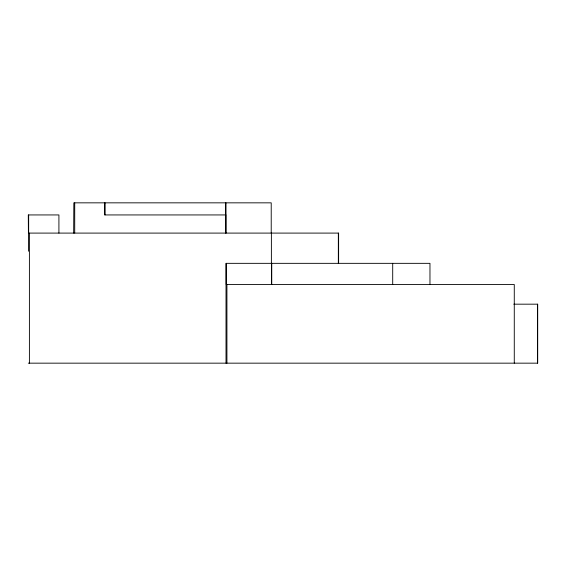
<?xml version="1.0" encoding="UTF-8"?>
<svg xmlns="http://www.w3.org/2000/svg" width="566" height="566" viewBox="0 0 566 566"><rect width="100%" height="100%" fill="white"/><g stroke="black" fill="none" stroke-linecap="round" stroke-linejoin="round"><path stroke-width="0.85" d="M28.533 251.24L28.3 214.939L58.914 214.939L58.914 233.093M513.801 304.175L537.7 304.175L537.7 363.16L28.3 363.16M537.481 304.175L537.481 363.16M514.275 363.16L514.275 284.514L226.23 284.514L226.23 263.339M429.969 284.514L429.969 263.339L226.011 263.339L226.011 363.16M392.705 263.339L392.705 284.514M338.617 263.339L338.617 233.093L28.661 233.093L28.661 214.939M338.341 233.093L338.341 263.339M271.715 263.339L271.715 284.514M271.602 263.339L271.602 284.514M271.383 233.093L271.383 263.339M271.22 233.093L271.22 202.84L73.835 202.84L73.672 233.093M226.924 284.514L226.924 363.16M225.954 233.093L225.954 214.939L104.745 214.939L104.745 202.84M225.848 202.84L225.848 233.093M225.735 202.84L225.735 214.939M104.965 202.84L104.965 214.939M74.719 202.84L74.719 233.093M29.404 233.093L29.404 363.16"/></g></svg>
